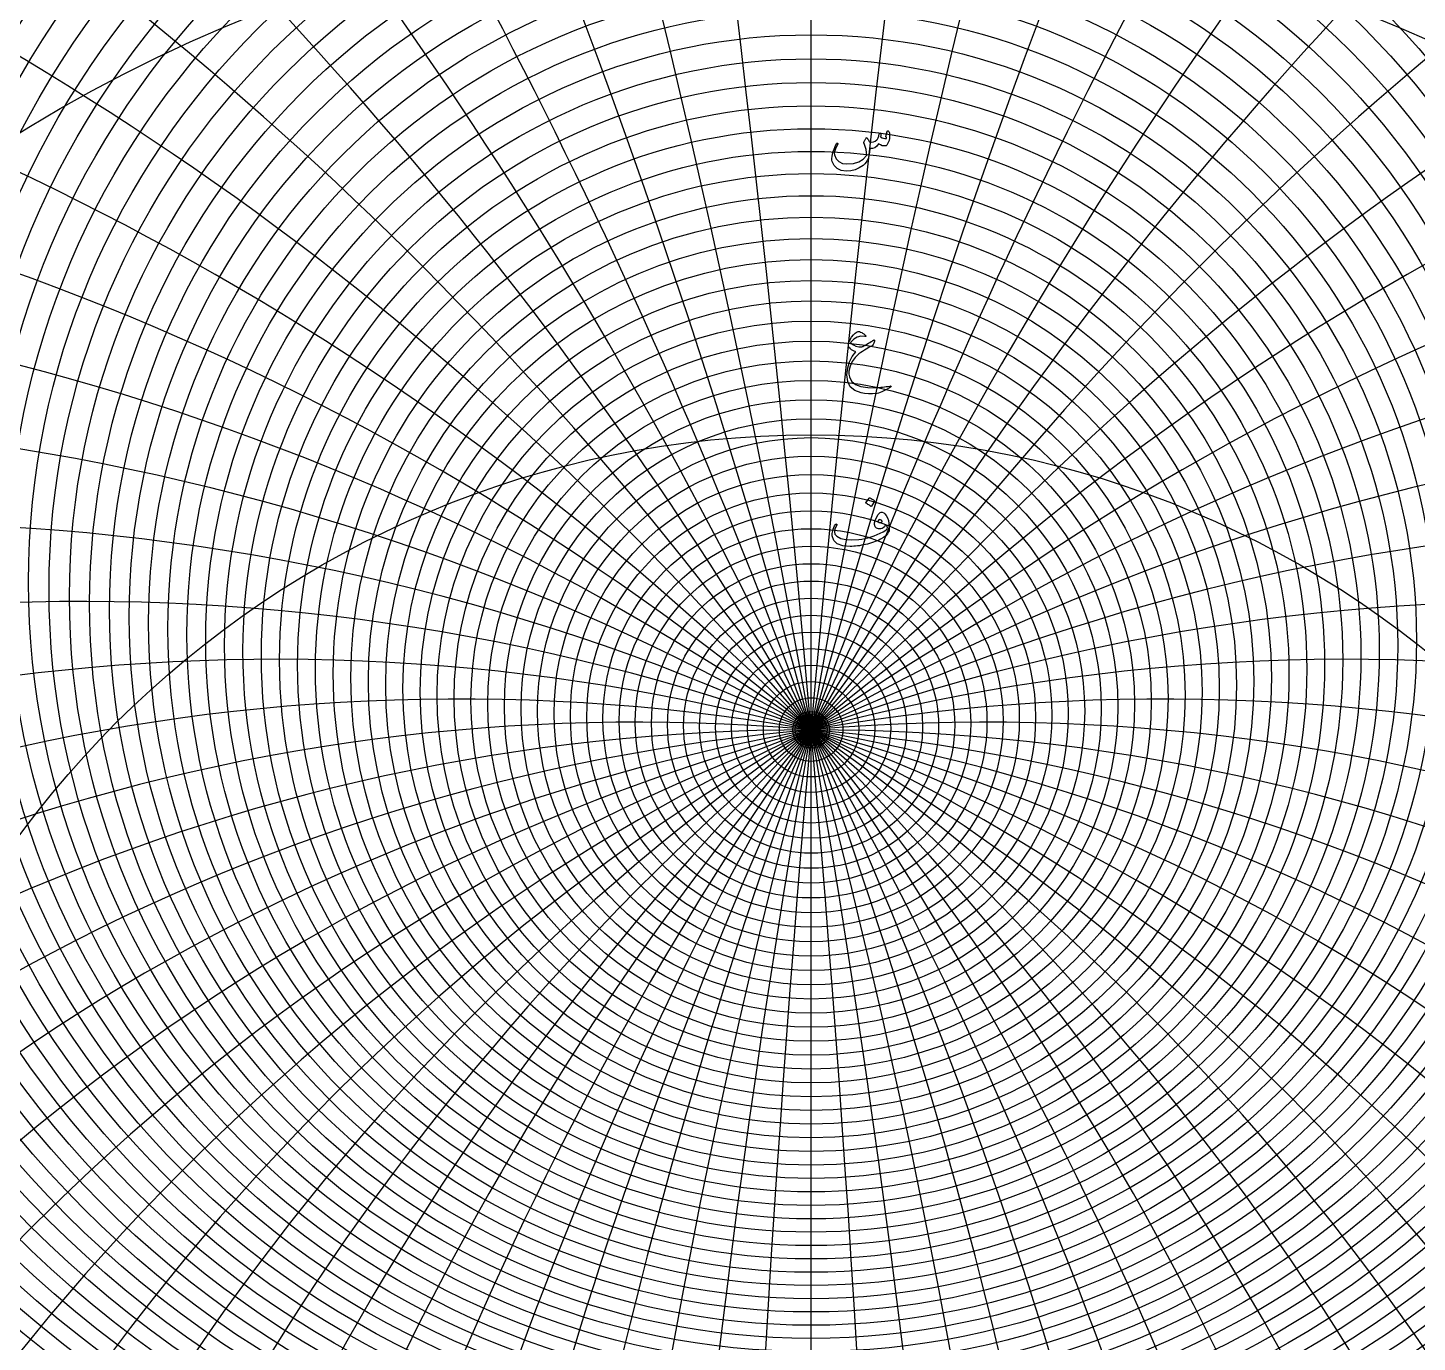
# Model space of a CAD drawing. Header units: millimetres. Extents: x -256 to 256, y -256 to 260.
# Drawn here: x -85.3 to 66, y 8.2 to 151.3 of the extents above; entities that cross this region are included whole.
import ezdxf

# ---------------------------------------------------------------- set-up
doc = ezdxf.new("R2010")
doc.units = ezdxf.units.MM
for name, color, linetype in [('ENGRAVE', 7, 'Continuous'), ('ENGRAVE_FINE', 8, 'Continuous'), ('TEXT', 5, 'Continuous')]:
    doc.layers.add(name, color=color, linetype=linetype)

msp = doc.modelspace()

# ---------------------------------------------------------------- linework, layer by layer
at = {"layer": 'ENGRAVE'}
msp.add_lwpolyline([(0, -252.2), (0, 252.2)], dxfattribs=at)
for centre, radius in [((0, 0), 252.2), ((0, 107.23), 123.04), ((0, 100.81), 109.42), ((0, 95.44), 96.87), ((0, 90.94), 85.2), ((0, 0), 164.25), ((0, 87.17), 74.24), ((0, 84.03), 63.86), ((0, 81.44), 53.96), ((0, 79.34), 44.43), ((0, 77.68), 35.2), ((0, 0), 106.97), ((0, 76.43), 26.21), ((0, 75.55), 17.38), ((0, 75.03), 8.66), ((0, 74.85), 2)]:
    msp.add_circle(centre, radius, dxfattribs=at)
for centre, radius, start, end in [((0, 114.92), 138, 98.7051, 81.2949), ((0, 124.2), 154.64, 140.8251, 39.1749), ((0, 135.49), 173.42, 161.163, 18.837), ((0, 149.4), 194.95, 176.776, 3.224), ((0, 166.79), 220.16, 189.9456, 350.0544), ((0, 188.95), 250.36, 201.5662, 338.4338), ((0, -142.78), 217.63, 41, 139), ((0, -142.78), 217.63, 41, 139)]:
    msp.add_arc(centre, radius, start, end, dxfattribs=at)
at = {"layer": 'ENGRAVE_FINE'}
for centre, radius in [((0, 113.27), 134.89), ((0, 111.67), 131.84), ((0, 110.14), 128.85), ((0, 108.66), 125.92), ((0, 105.85), 120.22), ((0, 104.52), 117.45), ((0, 103.24), 114.73), ((0, 102), 112.05), ((0, 99.66), 106.83), ((0, 98.55), 104.28), ((0, 97.48), 101.78), ((0, 96.44), 99.31), ((0, 94.47), 94.47), ((0, 93.54), 92.11), ((0, 92.64), 89.78), ((0, 91.77), 87.47), ((0, 90.13), 82.96), ((0, 89.35), 80.74), ((0, 88.59), 78.55), ((0, 87.87), 76.38), ((0, 86.49), 72.12), ((0, 85.84), 70.03), ((0, 85.21), 67.95), ((0, 84.61), 65.9), ((0, 83.47), 61.85), ((0, 82.93), 59.85), ((0, 82.42), 57.87), ((0, 81.92), 55.9), ((0, 80.98), 52.02), ((0, 80.55), 50.1), ((0, 80.13), 48.2), ((0, 79.73), 46.31), ((0, 78.98), 42.56), ((0, 78.63), 40.71), ((0, 78.3), 38.86), ((0, 77.98), 37.03), ((0, 77.4), 33.39), ((0, 77.13), 31.58), ((0, 76.88), 29.78), ((0, 76.65), 27.99), ((0, 76.22), 24.43), ((0, 76.03), 22.66), ((0, 75.85), 20.9), ((0, 75.69), 19.14), ((0, 75.41), 15.63), ((0, 75.3), 13.88), ((0, 75.19), 12.14), ((0, 75.1), 10.4), ((0, 74.96), 6.93), ((0, 74.92), 5.2), ((0, 74.88), 3.46), ((0, 74.86), 1.73)]:
    msp.add_circle(centre, radius, dxfattribs=at)
for centre, radius, start, end in [((-2487.57, -142.78), 2497.07, 1.87044, 9.07924), ((-2487.57, -142.78), 2497.07, 1.87044, 9.07924), ((2487.57, -142.78), 2497.07, 170.92076, 178.12956), ((2487.57, -142.78), 2497.07, 170.92076, 178.12956), ((-1234.26, -142.78), 1253.3, 3.74703, 18.18737), ((-1234.26, -142.78), 1253.3, 3.74703, 18.18737), ((1234.26, -142.78), 1253.3, 161.81263, 176.25297), ((1234.26, -142.78), 1253.3, 161.81263, 176.25297), ((0, 116.64), 141.18, 114.0841, 65.9159), ((-812.22, -142.78), 840.87, 5.63597, 27.35342), ((-812.22, -142.78), 840.87, 5.63597, 27.35342), ((812.22, -142.78), 840.87, 152.64658, 174.36403), ((812.22, -142.78), 840.87, 152.64658, 174.36403), ((0, 118.42), 144.44, 122.9058, 57.0942), ((-597.94, -142.78), 636.32, 7.54364, 36.60661), ((-597.94, -142.78), 636.32, 7.54364, 36.60661), ((597.94, -142.78), 636.32, 143.39339, 172.45636), ((597.94, -142.78), 636.32, 143.39339, 172.45636), ((0, 120.27), 147.76, 129.8014, 50.1986), ((0, 122.2), 151.16, 135.6535, 44.3465), ((-466.72, -142.78), 514.97, 9.4766, 45.9762), ((-466.72, -142.78), 514.97, 9.4766, 45.9762), ((466.72, -142.78), 514.97, 134.0238, 170.5234), ((466.72, -142.78), 514.97, 134.0238, 170.5234), ((0, 126.28), 158.21, 145.5075, 34.4925), ((-376.95, -142.78), 435.27, 11.4418, 55.4911), ((-376.95, -142.78), 435.27, 11.4418, 55.4911), ((376.95, -142.78), 435.27, 124.5089, 168.5582), ((376.95, -142.78), 435.27, 124.5089, 168.5582), ((0, 128.45), 161.86, 149.8167, 30.1833), ((0, 130.7), 165.61, 153.8291, 26.1709), ((-310.81, -142.78), 379.43, 13.4466, 65.1788), ((-310.81, -142.78), 379.43, 13.4466, 65.1788), ((310.81, -142.78), 379.43, 114.8212, 166.5534), ((310.81, -142.78), 379.43, 114.8212, 166.5534), ((0, 133.05), 169.46, 157.5981, 22.4019), ((0, 138.04), 177.48, 164.5537, 15.4463), ((-259.37, -142.78), 338.58, 15.4987, 75.0633), ((-259.37, -142.78), 338.58, 15.4987, 75.0633), ((259.37, -142.78), 338.58, 104.9367, 164.5013), ((259.37, -142.78), 338.58, 104.9367, 164.5013), ((0, 140.7), 181.66, 167.7934, 12.2066), ((0, 143.48), 185.96, 170.9008, 9.0992), ((0, 146.38), 190.39, 173.8908, 6.1092), ((-217.63, -142.78), 307.78, 17.6067, 85.1624), ((-217.63, -142.78), 307.78, 17.6067, 85.1624), ((217.63, -142.78), 307.78, 94.8376, 162.3933), ((217.63, -142.78), 307.78, 94.8376, 162.3933), ((0, 152.57), 199.67, 179.5668, 0.4332), ((0, 155.88), 204.53, 182.2721, 357.7279), ((-182.62, -142.78), 284.1, 19.7797, 95.4824), ((-182.62, -142.78), 284.1, 19.7797, 95.4824), ((0, 159.35), 209.56, 184.8995, 355.1005), ((182.62, -142.78), 284.1, 84.5176, 160.2203), ((182.62, -142.78), 284.1, 84.5176, 160.2203), ((0, 162.98), 214.77, 187.4554, 352.5446), ((-152.39, -142.78), 265.68, 22.0278, 106.0112), ((-152.39, -142.78), 265.68, 22.0278, 106.0112), ((152.39, -142.78), 265.68, 73.9888, 157.9722), ((152.39, -142.78), 265.68, 73.9888, 157.9722), ((0, 170.79), 225.75, 192.3751, 347.6249), ((0, 174.99), 231.54, 194.7482, 345.2518), ((0, 179.4), 237.57, 197.0688, 342.9312), ((-125.65, -142.78), 251.3, 24.3622, 114.1468), ((-125.65, -142.78), 251.3, 24.3622, 114.1468), ((125.65, -142.78), 251.3, 65.8532, 155.6378), ((125.65, -142.78), 251.3, 65.8532, 155.6378), ((0, 184.05), 243.83, 199.3405, 340.6595), ((-101.48, -142.78), 240.13, 26.7954, 119.1842), ((-101.48, -142.78), 240.13, 26.7954, 119.1842), ((101.48, -142.78), 240.13, 60.8158, 153.2046), ((101.48, -142.78), 240.13, 60.8158, 153.2046), ((-79.21, -142.78), 231.6, 29.3412, 123.7989), ((-79.21, -142.78), 231.6, 29.3412, 123.7989), ((79.21, -142.78), 231.6, 56.2011, 150.6588), ((79.21, -142.78), 231.6, 56.2011, 150.6588), ((-58.31, -142.78), 225.31, 32.0155, 128.0441), ((-58.31, -142.78), 225.31, 32.0155, 128.0441), ((58.31, -142.78), 225.31, 51.9559, 147.9845), ((58.31, -142.78), 225.31, 51.9559, 147.9845), ((-38.37, -142.78), 220.99, 34.836, 131.9666), ((-38.37, -142.78), 220.99, 34.836, 131.9666), ((38.37, -142.78), 220.99, 48.0334, 145.164), ((38.37, -142.78), 220.99, 48.0334, 145.164), ((-19.04, -142.78), 218.47, 37.8231, 135.6068), ((-19.04, -142.78), 218.47, 37.8231, 135.6068), ((19.04, -142.78), 218.47, 44.3932, 142.1769), ((19.04, -142.78), 218.47, 44.3932, 142.1769)]:
    msp.add_arc(centre, radius, start, end, dxfattribs=at)
at = {"layer": 'TEXT'}
for points in [[(8.28, 139.98), (8.29, 140.01), (8.31, 140.04), (8.33, 140.05), (8.35, 140.05), (8.38, 140.05), (8.41, 140.04), (8.43, 140.02), (8.45, 140), (8.49, 139.91), (8.52, 139.79), (8.54, 139.66), (8.54, 139.5), (8.53, 139.25), (8.48, 139.01), (8.4, 138.78), (8.29, 138.56), (8.25, 138.51), (8.21, 138.47), (8.16, 138.44), (8.11, 138.42), (7.94, 138.41), (7.75, 138.44), (7.54, 138.52), (7.32, 138.63), (7.14, 138.38), (6.92, 138.21), (6.67, 138.13), (6.39, 138.13), (6.38, 137.98), (6.36, 137.83), (6.35, 137.69), (6.33, 137.55), (6.3, 137.42), (6.27, 137.3), (6.24, 137.18), (6.2, 137.06), (6.11, 136.84), (5.99, 136.65), (5.84, 136.47), (5.66, 136.3), (5.24, 136.02), (4.79, 135.82), (4.32, 135.71), (3.83, 135.68), (3.27, 135.75), (2.83, 135.95), (2.5, 136.27), (2.29, 136.72), (2.27, 136.88), (2.26, 137.06), (2.28, 137.28), (2.32, 137.53), (2.39, 137.8), (2.49, 138.08), (2.61, 138.37), (2.77, 138.68), (2.78, 138.69), (2.79, 138.71), (2.81, 138.72), (2.83, 138.72), (2.85, 138.72), (2.87, 138.71), (2.88, 138.7), (2.9, 138.69), (2.9, 138.67), (2.91, 138.65), (2.9, 138.63), (2.9, 138.61), (2.7, 138.21), (2.58, 137.88), (2.52, 137.62), (2.53, 137.43), (2.72, 137.01), (3, 136.71), (3.4, 136.52), (3.9, 136.45), (4.6, 136.49), (5.19, 136.67), (5.67, 136.98), (6.05, 137.42), (6.04, 137.71), (6, 138.02), (5.9, 138.34), (5.76, 138.68), (5.75, 138.72), (5.74, 138.75), (5.73, 138.78), (5.74, 138.8), (5.78, 138.88), (5.82, 138.96), (5.85, 139.03), (5.89, 139.09), (5.92, 139.15), (5.95, 139.21), (5.98, 139.25), (6, 139.29), (6.02, 139.31), (6.03, 139.32), (6.05, 139.31), (6.07, 139.3), (6.08, 139.29), (6.09, 139.27), (6.11, 139.25), (6.13, 139.23), (6.15, 139.2), (6.17, 139.16), (6.2, 139.12), (6.23, 139.07), (6.28, 138.98), (6.33, 138.91), (6.37, 138.87), (6.4, 138.85), (6.59, 138.83), (6.78, 138.87), (6.97, 138.95), (7.16, 139.07), (7.22, 139.16), (7.29, 139.3), (7.36, 139.49), (7.42, 139.74), (7.43, 139.77), (7.44, 139.79), (7.46, 139.8), (7.48, 139.82), (7.5, 139.82), (7.52, 139.83), (7.54, 139.82), (7.56, 139.82), (7.59, 139.77), (7.6, 139.68), (7.59, 139.56), (7.57, 139.39), (7.72, 139.3), (7.87, 139.25), (8.04, 139.22), (8.22, 139.22), (8.21, 139.27), (8.21, 139.32), (8.2, 139.35), (8.18, 139.37), (8.16, 139.39), (8.15, 139.42), (8.15, 139.44), (8.15, 139.46)], [(5.02, 118.17), (5.13, 118.2), (5.25, 118.2), (5.39, 118.16), (5.53, 118.09), (5.6, 118.05), (5.67, 118.01), (5.73, 117.96), (5.79, 117.92), (5.84, 117.87), (5.88, 117.83), (5.92, 117.78), (5.95, 117.74), (5.97, 117.7), (5.96, 117.67), (5.93, 117.66), (5.86, 117.67), (5.42, 117.7), (5.02, 117.6), (4.65, 117.38), (4.31, 117.04), (4.3, 117.02), (4.3, 117), (4.31, 116.97), (4.33, 116.95), (4.6, 116.75), (4.88, 116.62), (5.19, 116.55), (5.52, 116.56), (5.58, 116.57), (5.66, 116.6), (5.75, 116.64), (5.86, 116.7), (6.07, 116.82), (6.25, 116.93), (6.4, 117.03), (6.53, 117.11), (6.64, 117.17), (6.72, 117.22), (6.79, 117.26), (6.82, 117.28), (6.88, 117.3), (6.9, 117.28), (6.91, 117.24), (6.89, 117.16), (6.81, 116.95), (6.74, 116.8), (6.68, 116.7), (6.63, 116.65), (6.48, 116.58), (6.33, 116.5), (6.16, 116.4), (5.98, 116.3), (5.8, 116.18), (5.61, 116.05), (5.41, 115.92), (5.2, 115.77), (4.78, 115.39), (4.46, 114.95), (4.24, 114.45), (4.12, 113.89), (4.12, 113.58), (4.17, 113.29), (4.27, 113.03), (4.43, 112.78), (4.82, 112.46), (5.4, 112.23), (6.17, 112.12), (7.12, 112.1), (7.27, 112.11), (7.43, 112.12), (7.6, 112.14), (7.78, 112.16), (7.97, 112.18), (8.17, 112.21), (8.38, 112.24), (8.61, 112.28), (8.65, 112.29), (8.68, 112.28), (8.69, 112.27), (8.7, 112.26), (8.67, 112.19), (8.52, 112.07), (8.27, 111.92), (7.91, 111.74), (7.69, 111.63), (7.5, 111.56), (7.34, 111.51), (7.2, 111.48), (6.69, 111.44), (6.23, 111.44), (5.81, 111.47), (5.44, 111.53), (4.75, 111.79), (4.26, 112.2), (3.98, 112.77), (3.9, 113.49), (3.99, 114.25), (4.18, 114.92), (4.47, 115.51), (4.88, 116), (4.62, 116.11), (4.4, 116.23), (4.24, 116.35), (4.12, 116.48), (4.09, 116.53), (4.07, 116.58), (4.06, 116.64), (4.06, 116.7), (4.08, 116.87), (4.12, 117.03), (4.17, 117.18), (4.24, 117.33), (4.41, 117.61), (4.6, 117.85), (4.8, 118.03), (5.02, 118.17)], [(6.33, 100.09), (6.33, 100.1), (6.35, 100.1), (6.36, 100.11), (6.38, 100.1), (6.52, 100.05), (6.66, 99.98), (6.78, 99.89), (6.9, 99.8), (6.91, 99.78), (6.92, 99.77), (6.91, 99.76), (6.91, 99.74), (6.56, 99.19), (6.55, 99.18), (6.54, 99.17), (6.52, 99.18), (6.49, 99.2), (6.47, 99.21), (6.44, 99.23), (6.4, 99.26), (6.34, 99.3), (6.27, 99.34), (6.19, 99.39), (6.09, 99.45), (5.98, 99.52), (5.97, 99.53), (5.96, 99.54), (5.96, 99.55), (5.97, 99.56)], [(7.61, 98.54), (7.75, 98.55), (7.9, 98.49), (8.04, 98.37), (8.18, 98.18), (8.31, 97.94), (8.41, 97.64), (8.47, 97.3), (8.51, 96.92), (8.51, 96.78), (8.5, 96.65), (8.48, 96.53), (8.44, 96.42), (8.31, 96.2), (8.12, 95.99), (7.87, 95.79), (7.54, 95.6), (7.36, 95.51), (7.18, 95.43), (6.98, 95.35), (6.79, 95.27), (6.58, 95.21), (6.37, 95.14), (6.15, 95.08), (5.93, 95.03), (5.7, 94.98), (5.48, 94.94), (5.26, 94.9), (5.05, 94.87), (4.84, 94.85), (4.64, 94.83), (4.44, 94.82), (4.25, 94.82), (3.44, 94.89), (2.84, 95.1), (2.46, 95.46), (2.3, 95.96), (2.29, 96.08), (2.3, 96.21), (2.32, 96.36), (2.35, 96.53), (2.4, 96.71), (2.47, 96.89), (2.55, 97.06), (2.66, 97.22), (2.68, 97.24), (2.69, 97.26), (2.72, 97.26), (2.74, 97.27), (2.76, 97.26), (2.78, 97.25), (2.8, 97.24), (2.81, 97.22), (2.81, 97.19), (2.81, 97.17), (2.8, 97.15), (2.79, 97.13), (2.59, 96.74), (2.53, 96.41), (2.59, 96.14), (2.79, 95.92), (3.22, 95.7), (3.77, 95.56), (4.42, 95.52), (5.18, 95.58), (5.51, 95.62), (5.85, 95.69), (6.18, 95.77), (6.52, 95.87), (6.85, 95.98), (7.19, 96.11), (7.52, 96.25), (7.86, 96.42), (8.03, 96.52), (8.17, 96.63), (8.26, 96.75), (8.31, 96.87), (8.28, 96.96), (8.24, 97.04), (8.19, 97.11), (8.12, 97.18), (8.11, 97.18), (8.1, 97.18), (8.09, 97.16), (8.07, 97.14), (7.97, 96.97), (7.85, 96.85), (7.72, 96.76), (7.58, 96.72), (7.32, 96.72), (7.12, 96.79), (6.98, 96.95), (6.9, 97.19), (6.9, 97.39), (6.97, 97.65), (7.11, 97.95), (7.31, 98.3), (7.38, 98.38), (7.45, 98.45), (7.53, 98.5), (7.61, 98.54)], [(7.69, 97.51), (7.72, 97.55), (7.72, 97.58), (7.71, 97.61), (7.68, 97.64), (7.56, 97.72), (7.45, 97.74), (7.36, 97.7), (7.28, 97.6), (7.27, 97.57), (7.26, 97.54), (7.27, 97.52), (7.28, 97.5), (7.39, 97.43), (7.49, 97.42), (7.59, 97.44), (7.69, 97.51)]]:
    msp.add_lwpolyline(points, close=True, dxfattribs=at)

doc.saveas('drawing.dxf')
